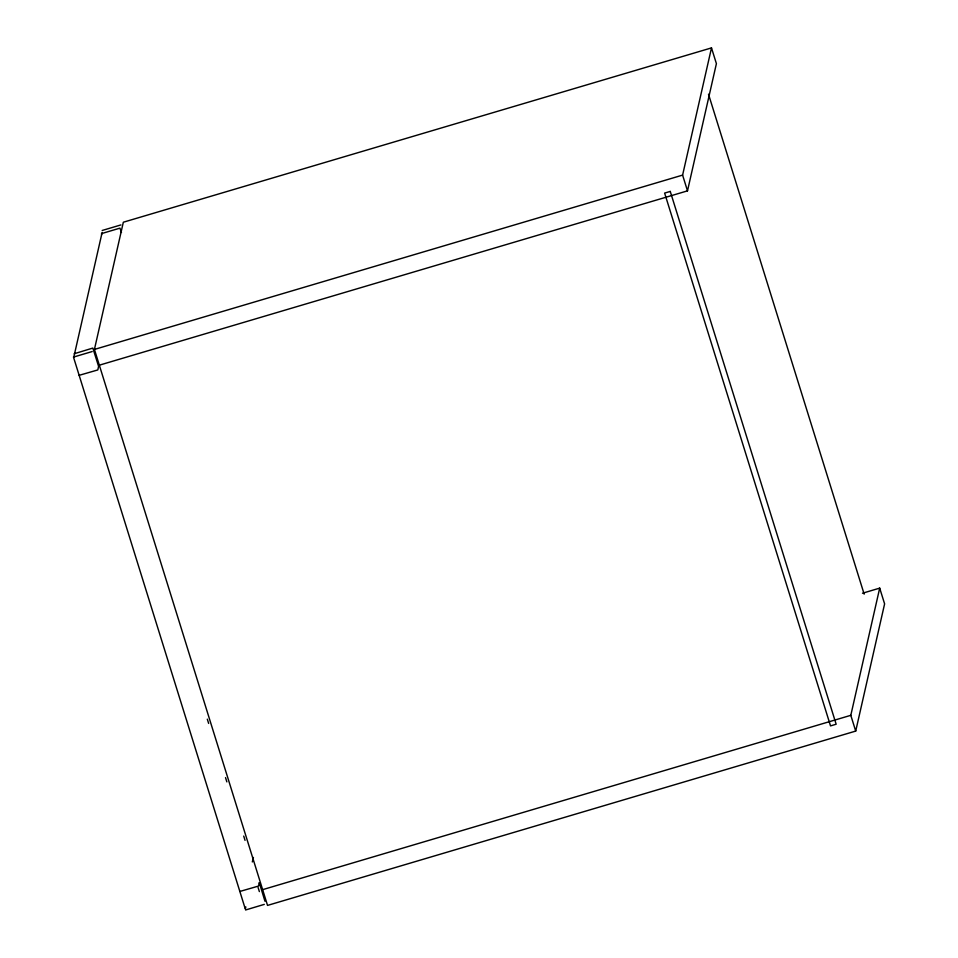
<?xml version="1.0" encoding="UTF-8"?>
<svg xmlns="http://www.w3.org/2000/svg" width="958" height="958" viewBox="0 0 958 958"><rect width="100%" height="100%" fill="white"/><g stroke="black" fill="none" stroke-linecap="round" stroke-linejoin="round"><path stroke-width="1.44" d="M264.288 904.376L245.547 909.992M102.135 232.435L73.67 357.717L245.332 909.058L245.823 906.915M79.155 375.32L97.824 369.932L98.59 366.351L92.83 348.077L74.173 353.753M862.487 593.23L879.695 588.128L884.605 603.875L855.71 731.086L267.533 905.406L94.423 349.43L123.331 222.22L711.495 47.9L716.404 63.647L687.497 190.858L99.333 365.178M239.847 891.455L258.516 886.066L259.343 882.701M252.313 861.949L253.427 857.47M687.497 190.858L682.599 175.11L711.495 47.9M855.71 731.086L850.8 715.327L879.695 588.128M264.971 901.239L259.307 882.737M94.423 349.43L682.599 175.11M262.624 889.659L850.8 715.327M92.172 351.55L73.407 357.106M120.936 224.914L102.171 230.483M708.501 94.207L864.164 594.164M121.474 232.471L119.93 228.148L101.548 233.596L101.644 234.578M207.311 719.159L208.652 723.434M225.513 777.609L226.854 781.884M243.715 836.071L245.044 840.346M258.097 887.527L259.367 891.587M670.253 191.42L664.624 193.085L830.526 725.901L836.154 724.224L670.253 191.42"/></g></svg>
